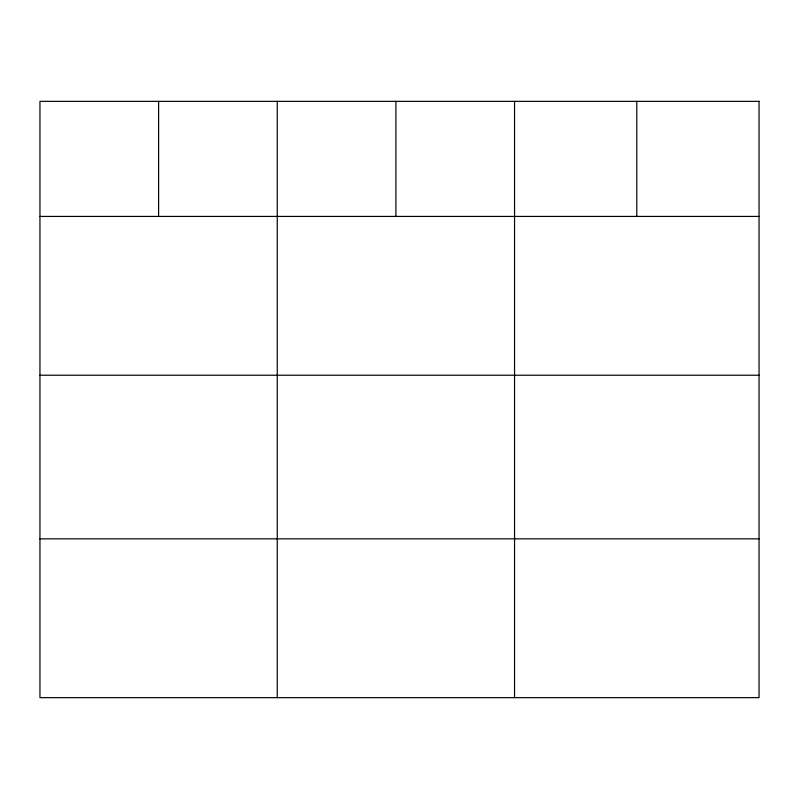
<?xml version="1.0" encoding="UTF-8"?>
<svg xmlns="http://www.w3.org/2000/svg" width="799" height="799" viewBox="0 0 799 799"><rect width="100%" height="100%" fill="white"/><g stroke="black" fill="none" stroke-linecap="round" stroke-linejoin="round"><path stroke-width="1.2" d="M39.95 216.429L759.05 216.429M39.95 375.23L759.05 375.23M39.95 538.846L759.05 538.846M636.803 101.353L636.803 216.429M514.556 101.353L514.556 697.647M395.904 101.353L395.904 216.429M277.253 101.353L277.253 697.647M158.602 101.353L158.602 216.429M759.05 101.353L39.95 101.353L39.95 697.647L759.05 697.647L759.05 101.353"/></g></svg>
